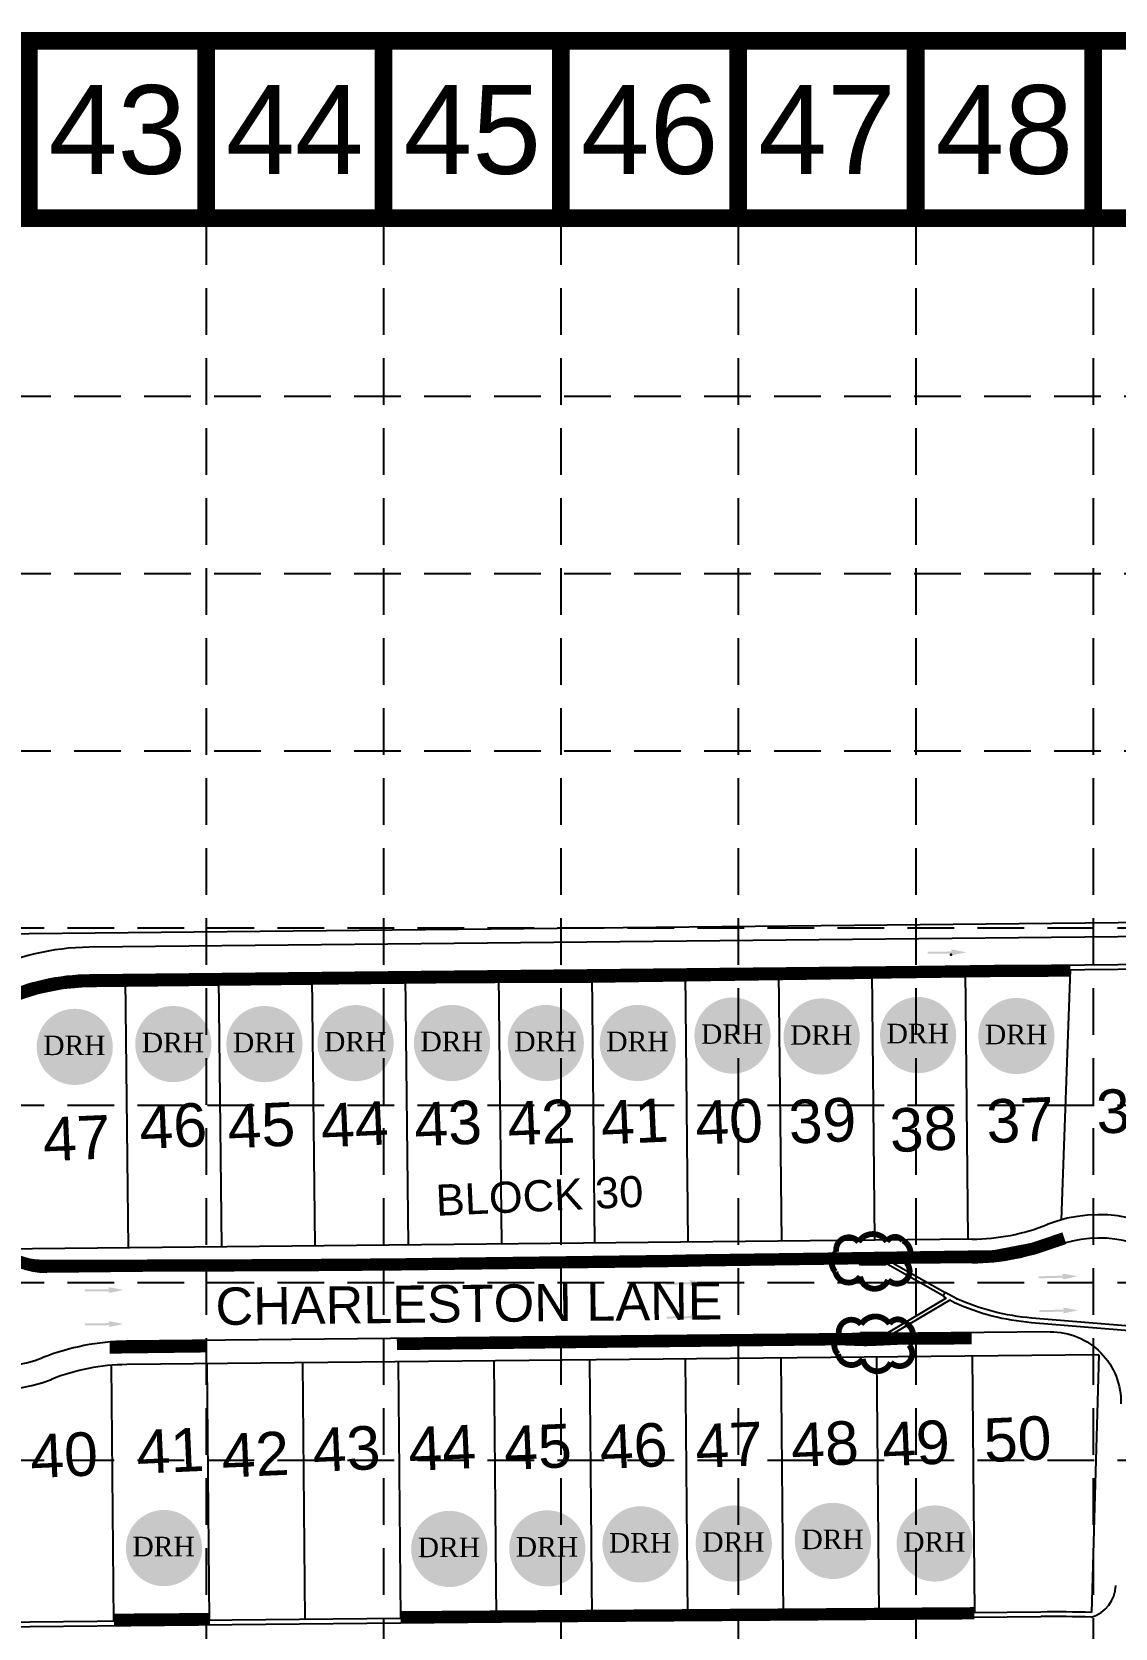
# Model space of a CAD drawing. Header units: feet. Extents: x 6037 to 11520, y 4436 to 7866.
# Drawn here: x 9721 to 10243, y 7096 to 7866 of the extents above; entities that cross this region are included whole.
import ezdxf
from ezdxf.enums import TextEntityAlignment as Align

# ---------------------------------------------------------------- set-up
doc = ezdxf.new("R2010")
doc.units = ezdxf.units.FT
doc.header["$LTSCALE"] = 0.4
doc.header["$MEASUREMENT"] = 0
doc.linetypes.add('DASHED2', pattern=[0.375, 0.25, -0.125])
doc.linetypes.add('HIDDEN', pattern=[0.375, 0.25, -0.125])
for name, color, linetype in [('1 BLOCK NUMBER', 7, 'Continuous'), ('1 DR HORTON LOT', 7, 'Continuous'), ('1 EROSION BLANKET', 84, 'Continuous'), ('1 LOT NUMBER', 7, 'Continuous'), ('1 STREET NAMES', 7, 'Continuous'), ('BASE', 7, 'Continuous'), ('grid', 254, 'HIDDEN'), ('LOTLINE', 7, 'Continuous'), ('PAVING', 7, 'Continuous'), ('ROW', 7, 'Continuous'), ('STORM', 7, 'Continuous'), ('STORM INLET', 7, 'Continuous')]:
    doc.layers.add(name, color=color, linetype=linetype)
doc.styles.add('DRHorton', font='dutcheb.ttf')
doc.styles.get("Standard").update_dxf_attribs({"font": 'ARIAL.TTF'})

# ---------------------------------------------------------------- blocks, each defined once
blk = doc.blocks.new('DRHorton')
h = blk.add_hatch(color=1)
h.paths.add_polyline_path([(78.7, 25.78, 1), (40.43, 25.78, 1)])
h.paths.add_polyline_path([(42.33, 17.91), (76.5, 17.91), (76.5, 34.87), (42.33, 34.87)], flags=24)
at = {"layer": 'BASE', "color": 176, "style": 'DRHorton'}
blk.add_text('DRH', height=9.814, dxfattribs=at).set_placement((59.39, 21.64), align=Align.CENTER)

msp = doc.modelspace()

# ---------------------------------------------------------------- hatches: boundary and pattern name
at = {"layer": 'PAVING', "linetype": 'Continuous', "lineweight": 30}
h = msp.add_hatch(color=256, dxfattribs=at)
edge = h.paths.add_edge_path()
edge.add_line((10163.98, 7423.39), (10164.61, 7422.71))
edge.add_line((10164.61, 7422.71), (10152.7, 7422.61))
edge.add_line((10152.7, 7422.61), (10152.71, 7421.64))
edge.add_line((10152.71, 7421.64), (10164.61, 7421.74))
edge.add_line((10164.61, 7421.74), (10164.02, 7421.17))
edge.add_line((10164.02, 7421.17), (10164.01, 7421.17))
edge.add_ellipse((10164.62, 7421.12), major_axis=(-0.63, -0.005), ratio=0.285714, start_angle=342.81733, end_angle=484.72693)
edge.add_line((10164.98, 7420.98), (10164.98, 7420.98))
edge.add_line((10164.98, 7420.98), (10171.41, 7422.31))
edge.add_line((10171.41, 7422.31), (10164.96, 7423.58))
edge.add_line((10164.96, 7423.58), (10164.96, 7423.59))
edge.add_ellipse((10164.59, 7423.44), major_axis=(-0.63, -0.005), ratio=0.285714, start_angle=234.16847, end_angle=374.49672)
edge.add_line((10163.98, 7423.39), (10163.98, 7423.39))
edge.add_line((10163.98, 7423.39), (10163.98, 7423.39))
at = {"layer": 'PAVING'}
h = msp.add_hatch(color=256, dxfattribs=at)
edge = h.paths.add_edge_path()
edge.add_line((10217.52, 7264.85), (10218.11, 7265.43))
edge.add_line((10218.11, 7265.43), (10206.21, 7265.09))
edge.add_line((10206.21, 7265.09), (10206.18, 7266.06))
edge.add_line((10206.18, 7266.06), (10218.09, 7266.4))
edge.add_line((10218.09, 7266.4), (10217.45, 7267.06))
edge.add_line((10217.45, 7267.06), (10217.45, 7267.06))
edge.add_ellipse((10218.06, 7267.13), major_axis=(-0.63, -0.018), ratio=0.285714, start_angle=-125.83153, end_angle=14.49672, ccw=False)
edge.add_line((10218.42, 7267.28), (10218.42, 7267.28))
edge.add_line((10218.42, 7267.28), (10224.9, 7266.14))
edge.add_line((10224.9, 7266.14), (10218.49, 7264.67))
edge.add_line((10218.49, 7264.67), (10218.49, 7264.68))
edge.add_ellipse((10218.13, 7264.81), major_axis=(-0.63, -0.018), ratio=0.285714, start_angle=-17.18267, end_angle=124.72693, ccw=False)
edge.add_line((10217.52, 7264.85), (10217.52, 7264.85))
edge.add_line((10217.52, 7264.85), (10217.52, 7264.85))
edge.add_line((10217.52, 7264.85), (10217.52, 7264.85))
h = msp.add_hatch(color=256, dxfattribs=at)
edge = h.paths.add_edge_path()
edge.add_line((9757.54, 7258.34), (9758.14, 7258.91))
edge.add_line((9758.14, 7258.91), (9746.23, 7258.78))
edge.add_line((9746.23, 7258.78), (9746.22, 7259.75))
edge.add_line((9746.22, 7259.75), (9758.12, 7259.87))
edge.add_line((9758.12, 7259.87), (9757.5, 7260.55))
edge.add_line((9757.5, 7260.55), (9757.5, 7260.55))
edge.add_ellipse((9758.11, 7260.6), major_axis=(-0.63, -0.007), ratio=0.285714, start_angle=-125.83153, end_angle=14.49672, ccw=False)
edge.add_line((9758.47, 7260.75), (9758.47, 7260.75))
edge.add_line((9758.47, 7260.75), (9764.93, 7259.49))
edge.add_line((9764.93, 7259.49), (9758.5, 7258.14))
edge.add_line((9758.5, 7258.14), (9758.5, 7258.15))
edge.add_ellipse((9758.14, 7258.29), major_axis=(-0.63, -0.007), ratio=0.285714, start_angle=-17.18267, end_angle=124.72693, ccw=False)
edge.add_line((9757.53, 7258.34), (9757.54, 7258.34))
edge.add_line((9757.54, 7258.34), (9757.54, 7258.34))
edge.add_line((9757.54, 7258.34), (9757.54, 7258.34))
h = msp.add_hatch(color=256, dxfattribs=at)
edge = h.paths.add_edge_path()
edge.add_line((10037.87, 7261.73), (10038.46, 7262.31))
edge.add_line((10038.46, 7262.31), (10026.55, 7261.98))
edge.add_line((10026.55, 7261.98), (10026.52, 7262.94))
edge.add_line((10026.52, 7262.94), (10038.43, 7263.28))
edge.add_line((10038.43, 7263.28), (10037.79, 7263.95))
edge.add_line((10037.79, 7263.95), (10037.79, 7263.95))
edge.add_ellipse((10038.4, 7264.01), major_axis=(-0.63, -0.018), ratio=0.285714, start_angle=-125.83153, end_angle=14.49672, ccw=False)
edge.add_line((10038.76, 7264.17), (10038.76, 7264.17))
edge.add_line((10038.76, 7264.17), (10045.24, 7263.02))
edge.add_line((10045.24, 7263.02), (10038.83, 7261.56))
edge.add_line((10038.83, 7261.56), (10038.83, 7261.56))
edge.add_ellipse((10038.47, 7261.7), major_axis=(-0.63, -0.018), ratio=0.285714, start_angle=-17.18267, end_angle=124.72693, ccw=False)
edge.add_line((10037.87, 7261.73), (10037.87, 7261.73))
edge.add_line((10037.87, 7261.73), (10037.87, 7261.73))
edge.add_line((10037.87, 7261.73), (10037.87, 7261.73))
h = msp.add_hatch(color=256, dxfattribs=at)
edge = h.paths.add_edge_path()
edge.add_line((10217.88, 7248.48), (10218.48, 7249.06))
edge.add_line((10218.48, 7249.06), (10206.57, 7248.79))
edge.add_line((10206.57, 7248.79), (10206.55, 7249.76))
edge.add_line((10206.55, 7249.76), (10218.45, 7250.03))
edge.add_line((10218.45, 7250.03), (10217.82, 7250.69))
edge.add_line((10217.82, 7250.69), (10217.82, 7250.7))
edge.add_ellipse((10218.43, 7250.75), major_axis=(-0.63, -0.014), ratio=0.285714, start_angle=-125.83153, end_angle=14.49672, ccw=False)
edge.add_line((10218.79, 7250.91), (10218.79, 7250.91))
edge.add_line((10218.79, 7250.91), (10225.27, 7249.72))
edge.add_line((10225.27, 7249.72), (10218.85, 7248.3))
edge.add_line((10218.85, 7248.3), (10218.85, 7248.3))
edge.add_ellipse((10218.48, 7248.44), major_axis=(-0.63, -0.014), ratio=0.285714, start_angle=-17.18267, end_angle=124.72693, ccw=False)
edge.add_line((10217.88, 7248.48), (10217.88, 7248.48))
edge.add_line((10217.88, 7248.48), (10217.88, 7248.48))
edge.add_line((10217.88, 7248.48), (10217.88, 7248.48))
h = msp.add_hatch(color=256, dxfattribs=at)
edge = h.paths.add_edge_path()
edge.add_line((9757.6, 7241.96), (9758.21, 7242.53))
edge.add_line((9758.21, 7242.53), (9746.3, 7242.47))
edge.add_line((9746.3, 7242.47), (9746.29, 7243.44))
edge.add_line((9746.29, 7243.44), (9758.2, 7243.5))
edge.add_line((9758.2, 7243.5), (9757.58, 7244.18))
edge.add_line((9757.58, 7244.18), (9757.58, 7244.18))
edge.add_ellipse((9758.19, 7244.23), major_axis=(-0.63, -0.003), ratio=0.285714, start_angle=-125.83153, end_angle=14.49672, ccw=False)
edge.add_line((9758.56, 7244.38), (9758.56, 7244.37))
edge.add_line((9758.56, 7244.37), (9765.01, 7243.08))
edge.add_line((9765.01, 7243.08), (9758.56, 7241.77))
edge.add_line((9758.56, 7241.77), (9758.56, 7241.77))
edge.add_ellipse((9758.2, 7241.91), major_axis=(-0.63, -0.003), ratio=0.285714, start_angle=-17.18267, end_angle=124.72693, ccw=False)
edge.add_line((9757.6, 7241.96), (9757.6, 7241.96))
edge.add_line((9757.6, 7241.96), (9757.6, 7241.96))
edge.add_line((9757.6, 7241.96), (9757.6, 7241.96))
h = msp.add_hatch(color=256, dxfattribs=at)
edge = h.paths.add_edge_path()
edge.add_line((10038.22, 7245.37), (10038.82, 7245.94))
edge.add_line((10038.82, 7245.94), (10026.91, 7245.68))
edge.add_line((10026.91, 7245.68), (10026.89, 7246.64))
edge.add_line((10026.89, 7246.64), (10038.8, 7246.91))
edge.add_line((10038.8, 7246.91), (10038.16, 7247.58))
edge.add_line((10038.16, 7247.58), (10038.16, 7247.58))
edge.add_ellipse((10038.77, 7247.64), major_axis=(-0.63, -0.014), ratio=0.285714, start_angle=-125.83153, end_angle=14.49672, ccw=False)
edge.add_line((10039.13, 7247.79), (10039.13, 7247.79))
edge.add_line((10039.13, 7247.79), (10045.61, 7246.61))
edge.add_line((10045.61, 7246.61), (10039.19, 7245.19))
edge.add_line((10039.19, 7245.19), (10039.19, 7245.19))
edge.add_ellipse((10038.83, 7245.33), major_axis=(-0.63, -0.014), ratio=0.285714, start_angle=-17.18267, end_angle=124.72693, ccw=False)
edge.add_line((10038.22, 7245.37), (10038.22, 7245.37))
edge.add_line((10038.22, 7245.37), (10038.22, 7245.37))
edge.add_line((10038.22, 7245.37), (10038.22, 7245.37))

# ---------------------------------------------------------------- linework, layer by layer
at = {"layer": '1 EROSION BLANKET', "const_width": 5.92}
msp.add_lwpolyline([(9859.15, 7271.49), (9758.57, 7271.17), (9725.09, 7271.19, -0.379922), (9696.96, 7296.18), (9696.47, 7312.09), (9697.56, 7322.14), (9699.12, 7331.53), (9702.07, 7341.46), (9705.06, 7350.49, 0.0654), (9706.79, 7359.5, 0.088571), (9703.61, 7386.39, -0.175327), (9703.99, 7393.72, -0.077067), (9707.85, 7399.95), (9717.24, 7403.14), (9723.4, 7405.06), (9735.14, 7407.44), (9745.93, 7408.39), (9856.85, 7409.59)], format="xyb", dxfattribs=at)
for points in [[(9855.97, 7409.61), (9927.04, 7410.34), (9986.57, 7410.49), (10125.93, 7412.43)], [(10125.56, 7412.5), (10185.34, 7413.31), (10221.47, 7413.49)], [(10218.6, 7284.46), (10203.51, 7279.35), (10184.76, 7275.74), (10140.2, 7275.12), (10111.18, 7274.69), (10036.01, 7273.67)], [(10037.32, 7273.57), (9893.09, 7271.77), (9857.49, 7271.53)], [(9758.28, 7231.75), (9804.89, 7232.34)], [(9896.74, 7233.47), (10110.78, 7235.76), (10122.68, 7235.33), (10129.19, 7235.57), (10139.6, 7236.08), (10155.45, 7236.08), (10173.87, 7236.23)], [(9806.58, 7100.81), (9760.33, 7100.47)], [(10175.23, 7103.61), (9898.62, 7101.69)]]:
    msp.add_lwpolyline(points, dxfattribs=at)
at = {"layer": 'BASE', "const_width": 8.55}
for points in [[(6041.21, 4440.37), (11515.49, 4440.37), (11515.49, 7861.8), (6041.21, 7861.8)], [(6126.74, 4525.91), (11429.95, 4525.91), (11429.95, 7776.26), (6126.74, 7776.26)]]:
    msp.add_lwpolyline(points, close=True, dxfattribs=at)
for points in [[(9719.24, 7776.26), (9719.24, 7861.8)], [(9804.77, 7776.26), (9804.77, 7861.8)], [(9890.31, 7776.26), (9890.31, 7861.8)], [(9975.85, 7776.26), (9975.85, 7861.8)], [(10061.38, 7776.26), (10061.38, 7861.8)], [(10146.92, 7776.26), (10146.92, 7861.8)], [(10232.45, 7776.26), (10232.45, 7861.8)]]:
    msp.add_lwpolyline(points, dxfattribs=at)
at = {"layer": 'BASE', "color": 170, "const_width": 2.8}
for points in [[(10119.36, 7282.68, 0.520567), (10119.36, 7282.68, 0.765195), (10108.64, 7277.8, 0.417879), (10108.19, 7268.28, 0.6649), (10120.13, 7265.97, 0.744833), (10133.64, 7264.29, 0.975642), (10142.43, 7272.67, 0.520567), (10140.75, 7283.26, 0.520567), (10133.01, 7282.87, 0.540264), (10119.36, 7282.68)], [(10120.62, 7242.94, 0.520567), (10120.62, 7242.94, 0.765195), (10109.89, 7238.07, 0.417879), (10109.45, 7228.55, 0.6649), (10121.39, 7226.23, 0.744833), (10134.89, 7224.55, 0.975642), (10143.69, 7232.93, 0.520567), (10142, 7243.52, 0.520567), (10134.27, 7243.13, 0.540264), (10120.62, 7242.94)]]:
    msp.add_lwpolyline(points, format="xyb", close=True, dxfattribs=at)
at = {"layer": 'grid', "color": 252, "linetype": 'DASHED2', "ltscale": 225}
for p, q in [((9804.77, 7776.26), (9804.77, 4782.14)), ((9890.31, 7776.26), (9890.31, 4782.14)), ((9975.85, 7776.26), (9975.85, 4782.14)), ((10061.38, 7776.26), (10061.38, 4782.14)), ((10146.92, 7776.26), (10146.92, 4782.14)), ((10232.45, 7776.26), (10232.45, 4782.14)), ((6129.89, 7690.45), (11433.1, 7690.45)), ((6129.89, 7604.91), (11433.1, 7604.91)), ((6129.89, 7519.37), (11433.1, 7519.37)), ((6126.74, 7434.12), (11429.95, 7434.12)), ((6126.74, 7348.58), (11429.95, 7348.58)), ((6126.74, 7263.05), (11429.95, 7263.05)), ((6126.74, 7177.51), (11429.95, 7177.51))]:
    msp.add_line(p, q, dxfattribs=at)
at = {"layer": 'LOTLINE'}
for p, q in [((9990.81, 7411.47), (9992.12, 7282.08)), ((10035.81, 7411.93), (10037.13, 7282.54)), ((10080.82, 7412.39), (10082.14, 7283)), ((10125.83, 7412.85), (10127.14, 7283.45)), ((10170.83, 7413.3), (10172.15, 7283.91)), ((10221.46, 7413.82), (10217.06, 7293.3)), ((9765.78, 7409.18), (9767.09, 7279.79)), ((9810.78, 7409.64), (9812.1, 7280.25)), ((9855.79, 7410.1), (9857.11, 7280.71)), ((9900.8, 7410.56), (9902.11, 7281.16)), ((9945.8, 7411.01), (9947.12, 7281.62)), ((10083.25, 7102.96), (10081.99, 7226.73)), ((10129.38, 7103.43), (10128.12, 7227.2)), ((10175.51, 7103.9), (10174.25, 7227.67)), ((9760.33, 7099.68), (9759.07, 7223.45)), ((9806.46, 7100.15), (9805.2, 7223.91)), ((9852.59, 7100.62), (9851.33, 7224.38)), ((9898.72, 7101.09), (9897.47, 7224.85)), ((9944.86, 7101.56), (9943.6, 7225.32)), ((9990.99, 7102.02), (9989.73, 7225.79)), ((10037.12, 7102.49), (10035.86, 7226.26))]:
    msp.add_line(p, q, dxfattribs=at)
at = {"layer": 'PAVING'}
for p, q in [((10322.72, 7430.6), (9748.44, 7424.76)), ((10322.86, 7417.1), (9748.58, 7411.26)), ((10174.23, 7272.68), (9727.91, 7268.14)), ((10211.79, 7239.3), (9766.38, 7234.77)), ((10207.24, 7101.97), (9668.09, 7096.49))]:
    msp.add_line(p, q, dxfattribs=at)
for centre, radius, start, end in [((9749.65, 7305.49), 119.27, 90.58281, 116.11183), ((9749.65, 7305.49), 105.77, 90.58253, 114.63791), ((9705.33, 7279.16), 56.26, 159.62013, 291.62228), ((9727.57, 7301.89), 33.76, 180.6596, 270.58281), ((10173.09, 7385.2), 112.52, 270.58321, 291.62228), ((10235.28, 7228.29), 56.26, 337.34303, 111.62228), ((9767.52, 7122.26), 112.52, 90.58269, 111.62228), ((10227.09, 7117.43), 16.32, 286.48333, 358.3825), ((10214.18, 6420.13), 681.88, 88.52595, 90.58281)]:
    msp.add_arc(centre, radius, start, end, dxfattribs=at)
at = {"layer": 'PAVING', "extrusion": (0, 0, -1)}
msp.add_arc((-10212.13, 7205.55), 33.76, 89.41719, 181.6175, dxfattribs=at)
at = {"layer": 'PAVING', "linetype": 'Continuous', "lineweight": 30}
msp.add_point((10164.02, 7421.17), dxfattribs=at)
at = {"layer": 'ROW'}
for p, q in [((10317.13, 7437.3), (9702.76, 7431.05)), ((10322.88, 7414.85), (9748.6, 7409.01)), ((10174.12, 7283.93), (9705.33, 7279.16)), ((10235.28, 7228.29), (9766.49, 7223.52)), ((10235.28, 7228.29), (10231.78, 7104.03)), ((10207.22, 7104.22), (9668.07, 7098.74))]:
    msp.add_line(p, q, dxfattribs=at)
for centre, radius, start, end in [((9749.65, 7305.49), 103.52, 90.58281, 114.50682), ((9705.33, 7279.16), 67.51, 159.62013, 291.62228), ((10173.09, 7385.2), 101.27, 270.58281, 291.62228), ((10235.28, 7228.29), 67.51, 337.34303, 111.62228), ((9767.52, 7122.26), 101.27, 90.58281, 111.62228), ((10214.18, 6420.13), 684.13, 88.52595, 90.58281)]:
    msp.add_arc(centre, radius, start, end, dxfattribs=at)
at = {"layer": 'STORM', "color": 5}
for p, q in [((10161.07, 7258.09), (10132.3, 7274.31)), ((10160.24, 7256.62), (10132.32, 7272.36)), ((10160.1, 7256.37), (10161.21, 7258.34)), ((10161.63, 7255.51), (10132.66, 7238.39)), ((10163.33, 7254.56), (10132.68, 7236.44)), ((10161.63, 7255.51), (10160.1, 7256.37))]:
    msp.add_line(p, q, dxfattribs=at)
at = {"layer": 'STORM', "color": 5, "flags": 128}
for points in [[(10418.79, 7247.71), (10327.33, 7237.08), (10327.33, 7237.08, -0.049716), (10313.05, 7236.84), (10313.05, 7236.84), (10202.9, 7245.96), (10202.9, 7245.96, -0.084699), (10166.61, 7255.29), (10166.7, 7255.24), (10161.21, 7258.34)], [(10418.72, 7245.43), (10418.72, 7245.43), (10327.59, 7234.85, -0.049716), (10312.86, 7234.6), (10312.86, 7234.6), (10202.71, 7243.72), (10202.71, 7243.72, -0.084699), (10165.69, 7253.23), (10165.6, 7253.28), (10163.33, 7254.56)]]:
    msp.add_lwpolyline(points, format="xyb", dxfattribs=at)
at = {"layer": 'STORM INLET', "flags": 128}
for points in [[(10119.91, 7275.5), (10132.29, 7275.63), (10132.33, 7271.69), (10119.95, 7271.56)], [(10120.48, 7274.95), (10131.73, 7275.06), (10131.76, 7272.25), (10120.51, 7272.13)], [(10120.28, 7238.94), (10132.66, 7239.06), (10132.7, 7235.12), (10120.32, 7235)], [(10120.85, 7238.38), (10132.1, 7238.49), (10132.13, 7235.68), (10120.88, 7235.57)]]:
    msp.add_lwpolyline(points, close=True, dxfattribs=at)

# ---------------------------------------------------------------- block references
at = {"layer": '1 DR HORTON LOT', "xscale": 0.9600000000000364, "yscale": 0.9600000000000364, "zscale": 0.96}
for p in [(9731.76, 7353.3), (9775.71, 7353.3), (9819.65, 7353.75), (9866.14, 7353.82), (9911.38, 7353.82), (9955.72, 7353.82), (10001.41, 7357.41), (10044.41, 7356.96), (10090.91, 7357.64), (10138.33, 7357.2), (9684.23, 7351.95), (9727.25, 7110.3), (9864.81, 7109.89), (9912.09, 7110.14), (9957.04, 7112.09), (10002.03, 7112.5), (10049.86, 7113.75), (10098.93, 7112.5)]:
    msp.add_blockref('DRHorton', p, dxfattribs=at)

# ---------------------------------------------------------------- texts
at = {"layer": '1 BLOCK NUMBER'}
msp.add_text('BLOCK 30', height=15, rotation=2.5387, dxfattribs=at).set_placement((9915.49, 7302.72), align=Align.MIDDLE_LEFT)
at = {"layer": '1 LOT NUMBER', "color": 7}
for s, p in [('36', (10233.97, 7345.34)), ('46', (9772.56, 7337.93)), ('45', (9815.05, 7338.27)), ('44', (9860.06, 7338.73)), ('43', (9905.06, 7339.19)), ('42', (9950.07, 7339.65)), ('41', (9995.08, 7340.11)), ('40', (10040.64, 7340.01)), ('39', (10085.64, 7340.47)), ('37', (10180.97, 7340.7)), ('47', (9726.02, 7332.02)), ('38', (10134.36, 7336.36)), ('47', (10040.66, 7184.13)), ('48', (10086.79, 7184.6)), ('49', (10130.75, 7184.97)), ('50', (10179.75, 7186.97)), ('40', (9719.95, 7179.24)), ('41', (9771.17, 7181.34)), ('42', (9812.21, 7179.5)), ('43', (9856.13, 7182.25)), ('44', (9902.26, 7182.72)), ('45', (9948.4, 7183.19)), ('46', (9994.53, 7183.66))]:
    msp.add_text(s, height=21, rotation=2.5387, dxfattribs=at).set_placement(p, align=Align.MIDDLE_LEFT)
at = {"layer": '1 STREET NAMES', "color": 7}
msp.add_text('CHARLESTON LANE', height=18, rotation=0.63868, dxfattribs=at).set_placement((9809.28, 7251.6), align=Align.MIDDLE_LEFT)
at = {"layer": 'BASE'}
for s, p in [('43', (9762.01, 7819.03)), ('44', (9847.54, 7819.03)), ('45', (9933.08, 7819.03)), ('46', (10018.61, 7819.03)), ('47', (10104.15, 7819.03)), ('48', (10189.68, 7819.03))]:
    msp.add_text(s, height=42.768, dxfattribs=at).set_placement(p, align=Align.MIDDLE_CENTER)

doc.saveas('drawing.dxf')
